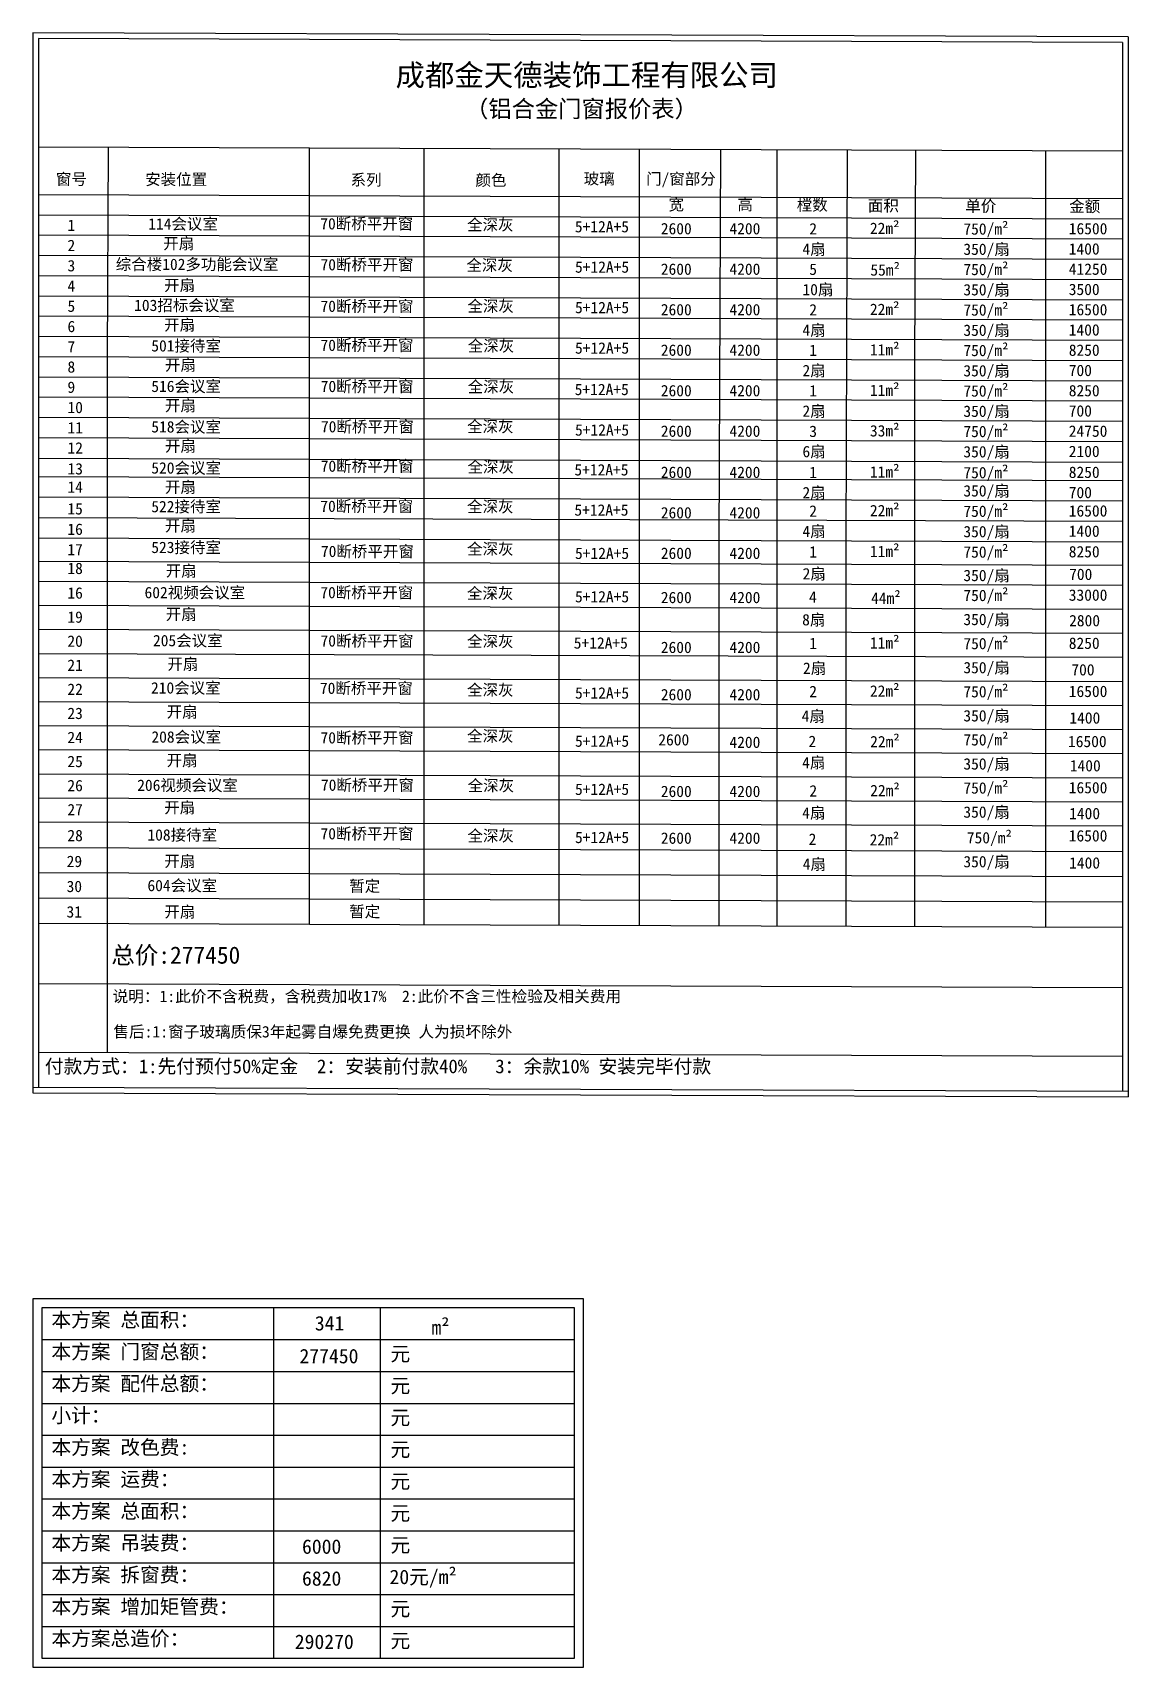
# Model space of a CAD drawing. Header units: inches. Extents: x -138455 to 599497, y -747149 to 13167.
# Drawn here: x 403552 to 413611, y -256207 to -241197 of the extents above; entities that cross this region are included whole.
import ezdxf

# ---------------------------------------------------------------- set-up
doc = ezdxf.new("R2010")
doc.units = ezdxf.units.IN
doc.header["$MEASUREMENT"] = 0
doc.layers.add('0 @ 1', color=7, linetype='Continuous')
doc.styles.add('Annotative', font='arialbd.ttf')

msp = doc.modelspace()

# ---------------------------------------------------------------- linework, layer by layer
for p, q in [((413611, -241233.9), (403551.6, -241197.2)), ((403551.6, -241197.2), (403551.6, -250932.8)), ((413558.3, -241286.6), (403604.3, -241249.9)), ((403604.3, -241249.9), (403604.3, -250880.1)), ((413558.3, -241286.6), (413558.3, -250916.8)), ((413611, -241233.9), (413611, -250969.4)), ((403604.3, -242246.8), (413558.3, -242283.4)), ((404243.9, -242249.2), (404236.5, -244170.1)), ((406090.3, -242254.5), (406089.3, -244206.7)), ((407142.9, -242258.6), (407142.9, -244206.7)), ((408382.1, -242263.4), (408382.1, -244764.5)), ((409120.7, -242266.2), (409119.6, -244764.5)), ((409865.7, -242269.1), (409851.7, -245871.8)), ((410384, -242271.1), (410384, -245871.4)), ((411030.2, -242273.6), (411016.2, -245871.4)), ((411655.9, -242276.1), (411648.4, -244206.7)), ((412850.6, -242280.7), (412849.6, -244206.7)), ((403604.3, -242682.5), (413558.3, -242719.2)), ((403604.3, -242868.5), (413558.3, -242905.1)), ((403604.3, -243054.4), (413558.3, -243091.1)), ((403604.3, -243240.4), (413558.3, -243277)), ((403604.3, -243426.3), (413558.3, -243463)), ((403604.3, -243612.2), (413558.3, -243648.9)), ((403604.3, -243798.2), (413558.3, -243834.8)), ((403604.3, -243984.1), (413558.3, -244020.8)), ((403604.3, -244170.1), (413558.3, -244206.7)), ((404236.5, -244170.1), (404236.5, -244913.8)), ((403604.3, -244356), (413558.3, -244392.7)), ((406089.3, -244206.7), (406089.3, -244764.5)), ((407142.9, -244206.7), (407142.9, -244764.5)), ((411648.4, -244206.7), (411648.4, -245871.4)), ((412849.6, -244206.7), (412849.6, -245871.4)), ((403604.3, -244541.9), (413558.3, -244578.6)), ((403604.3, -244727.9), (413558.3, -244764.5)), ((406089.3, -244764.5), (406089.3, -246073.7)), ((407142.9, -244764.5), (407142.9, -245871.4)), ((408382.1, -244764.5), (408382.1, -245871.4)), ((409119.6, -244764.5), (409119.6, -245871.4)), ((403604.3, -244913.8), (413558.3, -244950.5)), ((404236.5, -244913.8), (404236.5, -245834.7)), ((403604.3, -245105.4), (413558.3, -245142)), ((403604.3, -245273), (413558.3, -245309.7)), ((403604.3, -245460.2), (413558.3, -245496.9)), ((403604.3, -245647.4), (413558.3, -245684.1)), ((403604.3, -245834.7), (413558.3, -245871.4)), ((404236.5, -245834.7), (404236.5, -250559.1)), ((407142.9, -245871.4), (407142.9, -249386.8)), ((408382.1, -245871.4), (408382.1, -249391.6)), ((409119.6, -245871.4), (409119.6, -249394.4)), ((409851.7, -245871.8), (409851.7, -249397.3)), ((410384, -245871.4), (410384, -249399.3)), ((411016.2, -245871.4), (411016.2, -249401.8)), ((411648.4, -245871.4), (411648.4, -249404.2)), ((412849.6, -245871.4), (412849.6, -249408.9)), ((403604.3, -246050), (413558.3, -246086.7)), ((406089.3, -246073.7), (406089.3, -249382.7)), ((403604.3, -246233.1), (413558.3, -246269.8)), ((403604.3, -246454.1), (413558.3, -246490.8)), ((403604.3, -246675.2), (413558.3, -246711.8)), ((403604.3, -246896.2), (413558.3, -246932.8)), ((403604.3, -247117.2), (413558.3, -247153.9)), ((403604.3, -247338.3), (413558.3, -247374.9)), ((403604.3, -247559.3), (413558.3, -247595.9)), ((403604.3, -247780.3), (413558.3, -247817)), ((403604.3, -248001.4), (413558.3, -248038)), ((403604.3, -248222.4), (413558.3, -248259)), ((403604.3, -248443.4), (413558.3, -248480.1)), ((403604.3, -248678), (413558.3, -248714.7)), ((403604.3, -248908), (413558.3, -248944.7)), ((403604.3, -249141.5), (413558.3, -249178.1)), ((403603.4, -249375), (413557.4, -249411.6)), ((403604.3, -249927.6), (413558.3, -249964.2)), ((403604.3, -250559.1), (413558.3, -250595.8)), ((403551.6, -250880.1), (413611, -250916.8)), ((403551.6, -250932.8), (413611, -250969.4)), ((408609.1, -252822.2), (403551.6, -252822.2)), ((403551.6, -252822.2), (403551.6, -256206.8)), ((408526.1, -252905.1), (403634.5, -252905.1)), ((403634.5, -252905.1), (403634.5, -256123.9)), ((405761.8, -252905.1), (405761.8, -256123.9)), ((406742.3, -252905.1), (406742.3, -256123.9)), ((408526.1, -256123.9), (408526.1, -252905.1)), ((408609.1, -256206.8), (408609.1, -252822.2)), ((403634.5, -253197.8), (408526.1, -253197.8)), ((403634.5, -253490.4), (408526.1, -253490.4)), ((403634.5, -253783), (408526.1, -253783)), ((403634.5, -254075.6), (408526.1, -254075.6)), ((403634.5, -254368.2), (408526.1, -254368.2)), ((403634.5, -254660.8), (408526.1, -254660.8)), ((403634.5, -254953.5), (408526.1, -254953.5)), ((403634.5, -255246.1), (408526.1, -255246.1)), ((403634.5, -255538.7), (408526.1, -255538.7)), ((403634.5, -255831.3), (408526.1, -255831.3)), ((403551.6, -256206.8), (408609.1, -256206.8)), ((403634.5, -256123.9), (408526.1, -256123.9))]:
    msp.add_line(p, q)

# ---------------------------------------------------------------- texts
at = {"layer": '0 @ 1', "attachment_point": 1, "style": 'Annotative'}
for s, width, insert, char_height in [('{\\fSimSun|b1|i0|c134|p2;成都金天德装饰工程有限公司\\P\\H0.79089x;      （铝合金门窗报价表）                  }', 8250.953, (406882.9, -241487.7), 198.04), ('{\\fSimSun|b1|i0|c134|p2;窗号}', 485.592, (403764.9, -242489.5), 104.312), ('{\\fSimSun|b1|i0|c134|p2;安装位置}', 803.223, (404584.1, -242491.5), 104.312), ('{\\fSimSun|b1|i0|c134|p2;系列}', 485.592, (406470.1, -242495.7), 104.312), ('{\\fSimSun|b1|i0|c134|p2;颜色}', 485.592, (407616.8, -242498.6), 104.312), ('{\\fSimSun|b1|i0|c134|p2;玻璃}', 485.592, (408610.5, -242485.3), 104.312), ('{\\fSimSun|b1|i0|c134|p2;门/窗部分}', 838.463, (409183.3, -242487.2), 104.312), ('{\\fSimSun|b1|i0|c134|p2;宽}', 603.897, (409389.4, -242723.1), 104.312), ('{\\fSimSun|b1|i0|c134|p2;高}', 603.897, (410021.6, -242723.1), 104.312), ('{\\fSimSun|b1|i0|c134|p2;樘数}', 603.897, (410566.5, -242726.7), 104.312), ('{\\fSimSun|b1|i0|c134|p2;面积}', 603.897, (411219.5, -242733.5), 104.312), ('{\\fSimSun|b1|i0|c134|p2;单价}', 603.897, (412114.3, -242737.4), 104.312), ('{\\fSimSun|b1|i0|c134|p2;金额}', 603.897, (413068.5, -242739.7), 104.312), ('{\\fSimSun|b1|i0|c134|p2;1}', 485.592, (403871, -242912.7), 104.312), ('{\\fSimSun|b1|i0|c134|p2;114会议室}', 921.091, (404612.6, -242900.5), 104.312), ('{\\fSimSun|b1|i0|c134|p2;70断桥平开窗}', 921.091, (406192.3, -242899.3), 104.312), ('{\\fSimSun|b1|i0|c134|p2;全深灰}', 840.838, (407539.8, -242908.4), 104.312), ('{\\fSimSun|b1|i0|c134|p2;5+12A+5}', 753.781, (408529.6, -242926.1), 104.312), ('{\\fSimSun|b1|i0|c134|p2;2600}', 753.781, (409318.7, -242944.3), 104.312), ('{\\fSimSun|b1|i0|c134|p2;4200}', 753.781, (409948.9, -242944.3), 104.312), ('{\\fSimSun|b1|i0|c134|p2;2}', 753.781, (410681.6, -242945.7), 104.312), ('{\\fSimSun|b1|i0|c134|p2;22m²}', 753.781, (411238.6, -242941.1), 104.312), ('{\\fSimSun|b1|i0|c134|p2;750/m²}', 753.781, (412096.8, -242947.3), 104.312), ('{\\fSimSun|b1|i0|c134|p2;16500}', 753.781, (413064.2, -242944.3), 104.312), ('{\\fSimSun|b1|i0|c134|p2;2}', 485.592, (403871, -243098.6), 104.312), ('{\\fSimSun|b1|i0|c134|p2;开扇}', 753.781, (404750.1, -243079.9), 104.312), ('{\\fSimSun|b1|i0|c134|p2;4扇}', 753.781, (410619.3, -243131.6), 104.312), ('{\\fSimSun|b1|i0|c134|p2;350/扇}', 753.781, (412096.8, -243133.2), 104.312), ('{\\fSimSun|b1|i0|c134|p2;1400}', 753.781, (413064.2, -243130.2), 104.312), ('{\\fSimSun|b1|i0|c134|p2;3}', 485.592, (403871, -243284.5), 104.312), ('{\\fSimSun|b1|i0|c134|p2;综合楼102多功能会议室}', 1714.44, (404314.2, -243271.8), 104.312), ('{\\fSimSun|b1|i0|c134|p2;70断桥平开窗}', 921.091, (406194.3, -243275), 104.312), ('{\\fSimSun|b1|i0|c134|p2;全深灰}', 840.838, (407533.6, -243280.3), 104.312), ('{\\fSimSun|b1|i0|c134|p2;5+12A+5}', 753.781, (408530.9, -243296.8), 104.312), ('{\\fSimSun|b1|i0|c134|p2;55m²}', 753.781, (411242.9, -243323.7), 104.312), ('{\\fSimSun|b1|i0|c134|p2;750/m²}', 753.781, (412096.8, -243319.2), 104.312), ('{\\fSimSun|b1|i0|c134|p2;开扇}', 753.781, (404758.2, -243463.9), 104.312), ('{\\fSimSun|b1|i0|c134|p2;2600}', 753.781, (409318.7, -243316.2), 104.312), ('{\\fSimSun|b1|i0|c134|p2;4200}', 753.781, (409948.9, -243316.2), 104.312), ('{\\fSimSun|b1|i0|c134|p2;5}', 753.781, (410681.6, -243317.5), 104.312), ('{\\fSimSun|b1|i0|c134|p2;41250}', 753.781, (413064.2, -243316.2), 104.312), ('{\\fSimSun|b1|i0|c134|p2;4}', 485.592, (403871, -243470.5), 104.312), ('{\\fSimSun|b1|i0|c134|p2;10扇}', 753.781, (410619.3, -243503.5), 104.312), ('{\\fSimSun|b1|i0|c134|p2;350/扇}', 753.781, (412096.8, -243505.1), 104.312), ('{\\fSimSun|b1|i0|c134|p2;3500}', 753.781, (413064.2, -243502.1), 104.312), ('{\\fSimSun|b1|i0|c134|p2;5}', 485.592, (403871, -243656.4), 104.312), ('{\\fSimSun|b1|i0|c134|p2;103招标会议室}', 921.091, (404483.2, -243648.4), 104.312), ('{\\fSimSun|b1|i0|c134|p2;70断桥平开窗}', 921.091, (406194.3, -243656.5), 104.312), ('{\\fSimSun|b1|i0|c134|p2;全深灰}', 840.838, (407542.9, -243655.3), 104.312), ('{\\fSimSun|b1|i0|c134|p2;5+12A+5}', 753.781, (408530.9, -243668.6), 104.312), ('{\\fSimSun|b1|i0|c134|p2;2600}', 753.781, (409318.7, -243688), 104.312), ('{\\fSimSun|b1|i0|c134|p2;4200}', 753.781, (409948.9, -243688), 104.312), ('{\\fSimSun|b1|i0|c134|p2;2}', 753.781, (410681.6, -243689.4), 104.312), ('{\\fSimSun|b1|i0|c134|p2;22m²}', 753.781, (411238.6, -243684.9), 104.312), ('{\\fSimSun|b1|i0|c134|p2;750/m²}', 753.781, (412096.8, -243691.1), 104.312), ('{\\fSimSun|b1|i0|c134|p2;16500}', 753.781, (413064.2, -243688), 104.312), ('{\\fSimSun|b1|i0|c134|p2;6}', 485.592, (403871, -243842.4), 104.312), ('{\\fSimSun|b1|i0|c134|p2;开扇}', 753.781, (404758.2, -243827.7), 104.312), ('{\\fSimSun|b1|i0|c134|p2;4扇}', 753.781, (410619.3, -243875.4), 104.312), ('{\\fSimSun|b1|i0|c134|p2;350/扇}', 753.781, (412096.8, -243877), 104.312), ('{\\fSimSun|b1|i0|c134|p2;1400}', 753.781, (413064.2, -243874), 104.312), ('{\\fSimSun|b1|i0|c134|p2;7}', 485.592, (403871, -244028.3), 104.312), ('{\\fSimSun|b1|i0|c134|p2;501接待室}', 921.091, (404640.6, -244020.3), 104.312), ('{\\fSimSun|b1|i0|c134|p2;70断桥平开窗}', 921.091, (406194.3, -244014.9), 104.312), ('{\\fSimSun|b1|i0|c134|p2;全深灰}', 840.838, (407546, -244021), 104.312), ('{\\fSimSun|b1|i0|c134|p2;5+12A+5}', 753.781, (408530.9, -244040.5), 104.312), ('{\\fSimSun|b1|i0|c134|p2;11m²}', 753.781, (411238.6, -244056.8), 104.312), ('{\\fSimSun|b1|i0|c134|p2;750/m²}', 753.781, (412096.8, -244062.9), 104.312), ('{\\fSimSun|b1|i0|c134|p2;开扇}', 753.781, (404765.7, -244195.6), 104.312), ('{\\fSimSun|b1|i0|c134|p2;2600}', 753.781, (409318.7, -244059.9), 104.312), ('{\\fSimSun|b1|i0|c134|p2;4200}', 753.781, (409948.9, -244059.9), 104.312), ('{\\fSimSun|b1|i0|c134|p2;1}', 753.781, (410681.6, -244061.3), 104.312), ('{\\fSimSun|b1|i0|c134|p2;8250}', 753.781, (413064.2, -244059.9), 104.312), ('{\\fSimSun|b1|i0|c134|p2;8}', 485.592, (403871, -244214.2), 104.312), ('{\\fSimSun|b1|i0|c134|p2;2扇}', 753.781, (410619.3, -244247.2), 104.312), ('{\\fSimSun|b1|i0|c134|p2;350/扇}', 753.781, (412096.8, -244248.9), 104.312), ('{\\fSimSun|b1|i0|c134|p2;700}', 753.781, (413064.2, -244245.9), 104.312), ('{\\fSimSun|b1|i0|c134|p2;9}', 485.592, (403871, -244400.2), 104.312), ('{\\fSimSun|b1|i0|c134|p2;516会议室}', 921.091, (404640.6, -244392.1), 104.312), ('{\\fSimSun|b1|i0|c134|p2;70断桥平开窗}', 921.091, (406196.2, -244392.6), 104.312), ('{\\fSimSun|b1|i0|c134|p2;全深灰}', 840.838, (407546, -244395.9), 104.312), ('{\\fSimSun|b1|i0|c134|p2;5+12A+5}', 753.781, (408528, -244420.7), 104.312), ('{\\fSimSun|b1|i0|c134|p2;2600}', 753.781, (409318.7, -244431.8), 104.312), ('{\\fSimSun|b1|i0|c134|p2;4200}', 753.781, (409948.9, -244431.8), 104.312), ('{\\fSimSun|b1|i0|c134|p2;1}', 753.781, (410681.6, -244433.2), 104.312), ('{\\fSimSun|b1|i0|c134|p2;11m²}', 753.781, (411238.6, -244428.7), 104.312), ('{\\fSimSun|b1|i0|c134|p2;750/m²}', 753.781, (412096.8, -244434.8), 104.312), ('{\\fSimSun|b1|i0|c134|p2;8250}', 753.781, (413064.2, -244431.8), 104.312), ('{\\fSimSun|b1|i0|c134|p2;10}', 485.592, (403871, -244586.1), 104.312), ('{\\fSimSun|b1|i0|c134|p2;开扇}', 753.781, (404765.7, -244567.4), 104.312), ('{\\fSimSun|b1|i0|c134|p2;2扇}', 753.781, (410619.3, -244619.1), 104.312), ('{\\fSimSun|b1|i0|c134|p2;350/扇}', 753.781, (412096.8, -244620.8), 104.312), ('{\\fSimSun|b1|i0|c134|p2;700}', 753.781, (413064.2, -244617.7), 104.312), ('{\\fSimSun|b1|i0|c134|p2;11}', 485.592, (403871, -244772.1), 104.312), ('{\\fSimSun|b1|i0|c134|p2;518会议室}', 921.091, (404640.6, -244764), 104.312), ('{\\fSimSun|b1|i0|c134|p2;70断桥平开窗}', 921.091, (406198.1, -244762.6), 104.312), ('{\\fSimSun|b1|i0|c134|p2;全深灰}', 840.838, (407539.8, -244761.3), 104.312), ('{\\fSimSun|b1|i0|c134|p2;5+12A+5}', 753.781, (408530.9, -244792.6), 104.312), ('{\\fSimSun|b1|i0|c134|p2;2600}', 753.781, (409318.7, -244803.7), 104.312), ('{\\fSimSun|b1|i0|c134|p2;4200}', 753.781, (409948.9, -244803.7), 104.312), ('{\\fSimSun|b1|i0|c134|p2;3}', 753.781, (410681.6, -244805.1), 104.312), ('{\\fSimSun|b1|i0|c134|p2;33m²}', 753.781, (411238.6, -244800.5), 104.312), ('{\\fSimSun|b1|i0|c134|p2;750/m²}', 753.781, (412096.8, -244806.7), 104.312), ('{\\fSimSun|b1|i0|c134|p2;24750}', 753.781, (413064.2, -244803.7), 104.312), ('{\\fSimSun|b1|i0|c134|p2;开扇}', 753.781, (404765.7, -244939.3), 104.312), ('{\\fSimSun|b1|i0|c134|p2;12}', 485.592, (403871, -244958), 104.312), ('{\\fSimSun|b1|i0|c134|p2;6扇}', 753.781, (410619.3, -244991), 104.312), ('{\\fSimSun|b1|i0|c134|p2;350/扇}', 753.781, (412096.8, -244992.6), 104.312), ('{\\fSimSun|b1|i0|c134|p2;2100}', 753.781, (413064.2, -244989.6), 104.312), ('{\\fSimSun|b1|i0|c134|p2;13}', 485.592, (403871, -245149.5), 104.312), ('{\\fSimSun|b1|i0|c134|p2;520会议室}', 921.091, (404640.6, -245141.5), 104.312), ('{\\fSimSun|b1|i0|c134|p2;70断桥平开窗}', 921.091, (406196.2, -245124.8), 104.312), ('{\\fSimSun|b1|i0|c134|p2;全深灰}', 840.838, (407543.6, -245131.9), 104.312), ('{\\fSimSun|b1|i0|c134|p2;5+12A+5}', 753.781, (408525.1, -245158.7), 104.312), ('{\\fSimSun|b1|i0|c134|p2;2600}', 753.781, (409318.7, -245181.2), 104.312), ('{\\fSimSun|b1|i0|c134|p2;4200}', 753.781, (409948.9, -245181.2), 104.312), ('{\\fSimSun|b1|i0|c134|p2;1}', 753.781, (410681.6, -245182.5), 104.312), ('{\\fSimSun|b1|i0|c134|p2;11m²}', 753.781, (411238.6, -245178), 104.312), ('{\\fSimSun|b1|i0|c134|p2;750/m²}', 753.781, (412096.8, -245184.2), 104.312), ('{\\fSimSun|b1|i0|c134|p2;8250}', 753.781, (413064.2, -245181.2), 104.312), ('{\\fSimSun|b1|i0|c134|p2;14}', 485.592, (403871, -245317.2), 104.312), ('{\\fSimSun|b1|i0|c134|p2;开扇}', 753.781, (404765.7, -245316.8), 104.312), ('{\\fSimSun|b1|i0|c134|p2;2扇}', 753.781, (410619.3, -245368.5), 104.312), ('{\\fSimSun|b1|i0|c134|p2;350/扇}', 753.781, (412096.8, -245351.9), 104.312), ('{\\fSimSun|b1|i0|c134|p2;700}', 753.781, (413064.2, -245367.1), 104.312), ('{\\fSimSun|b1|i0|c134|p2;15}', 485.592, (403870.2, -245516.9), 104.312), ('{\\fSimSun|b1|i0|c134|p2;522接待室}', 921.091, (404640.6, -245496.4), 104.312), ('{\\fSimSun|b1|i0|c134|p2;70断桥平开窗}', 921.091, (406192.4, -245493.1), 104.312), ('{\\fSimSun|b1|i0|c134|p2;全深灰}', 840.838, (407539.8, -245496.8), 104.312), ('{\\fSimSun|b1|i0|c134|p2;5+12A+5}', 753.781, (408525.1, -245527.9), 104.312), ('{\\fSimSun|b1|i0|c134|p2;2600}', 753.781, (409318.7, -245553), 104.312), ('{\\fSimSun|b1|i0|c134|p2;4200}', 753.781, (409948.9, -245553), 104.312), ('{\\fSimSun|b1|i0|c134|p2;2}', 753.781, (410681.6, -245537.4), 104.312), ('{\\fSimSun|b1|i0|c134|p2;22m²}', 753.781, (411238.6, -245532.9), 104.312), ('{\\fSimSun|b1|i0|c134|p2;750/m²}', 753.781, (412096.8, -245539), 104.312), ('{\\fSimSun|b1|i0|c134|p2;16500}', 753.781, (413064.2, -245536), 104.312), ('{\\fSimSun|b1|i0|c134|p2;16}', 485.592, (403870.2, -245704.1), 104.312), ('{\\fSimSun|b1|i0|c134|p2;开扇}', 753.781, (404765.7, -245671.7), 104.312), ('{\\fSimSun|b1|i0|c134|p2;523接待室}', 921.091, (404640.6, -245870.9), 104.312), ('{\\fSimSun|b1|i0|c134|p2;4扇}', 753.781, (410619.3, -245723.3), 104.312), ('{\\fSimSun|b1|i0|c134|p2;350/扇}', 753.781, (412096.8, -245726.2), 104.312), ('{\\fSimSun|b1|i0|c134|p2;1400}', 753.781, (413064.2, -245722), 104.312), ('{\\fSimSun|b1|i0|c134|p2;17}', 485.592, (403870.2, -245891.4), 104.312), ('{\\fSimSun|b1|i0|c134|p2;70断桥平开窗}', 921.091, (406198.1, -245907.9), 104.312), ('{\\fSimSun|b1|i0|c134|p2;全深灰}', 840.838, (407539.8, -245885.6), 104.312), ('{\\fSimSun|b1|i0|c134|p2;5+12A+5}', 753.781, (408530.9, -245925.4), 104.312), ('{\\fSimSun|b1|i0|c134|p2;2600}', 753.781, (409318.7, -245924.9), 104.312), ('{\\fSimSun|b1|i0|c134|p2;4200}', 753.781, (409948.9, -245924.9), 104.312), ('{\\fSimSun|b1|i0|c134|p2;1}', 753.781, (410681.6, -245911.9), 104.312), ('{\\fSimSun|b1|i0|c134|p2;11m²}', 753.781, (411238.6, -245907.4), 104.312), ('{\\fSimSun|b1|i0|c134|p2;750/m²}', 753.781, (412096.8, -245913.5), 104.312), ('{\\fSimSun|b1|i0|c134|p2;8250}', 753.781, (413064.2, -245910.5), 104.312), ('{\\fSimSun|b1|i0|c134|p2;18}', 485.592, (403870.2, -246063.7), 104.312), ('{\\fSimSun|b1|i0|c134|p2;开扇}', 753.781, (404772.9, -246086), 104.312), ('{\\fSimSun|b1|i0|c134|p2;2扇}', 753.781, (410620.3, -246113), 104.312), ('{\\fSimSun|b1|i0|c134|p2;350/扇}', 753.781, (412096.8, -246128.8), 104.312), ('{\\fSimSun|b1|i0|c134|p2;700}', 753.781, (413067.9, -246118.3), 104.312), ('{\\fSimSun|b1|i0|c134|p2;16}', 485.592, (403870.2, -246289.8), 104.312), ('{\\fSimSun|b1|i0|c134|p2;602视频会议室}', 921.091, (404578.6, -246285.8), 104.312), ('{\\fSimSun|b1|i0|c134|p2;70断桥平开窗}', 921.091, (406192.5, -246285.8), 104.312), ('{\\fSimSun|b1|i0|c134|p2;全深灰}', 840.838, (407538.7, -246292.8), 104.312), ('{\\fSimSun|b1|i0|c134|p2;750/m²}', 753.781, (412096.8, -246311.9), 104.312), ('{\\fSimSun|b1|i0|c134|p2;5+12A+5}', 753.781, (408530.9, -246323.8), 104.312), ('{\\fSimSun|b1|i0|c134|p2;2600}', 753.781, (409318.7, -246331), 104.312), ('{\\fSimSun|b1|i0|c134|p2;4200}', 753.781, (409948.9, -246331), 104.312), ('{\\fSimSun|b1|i0|c134|p2;4}', 753.781, (410679.5, -246327.1), 104.312), ('{\\fSimSun|b1|i0|c134|p2;44m²}', 753.781, (411249.3, -246337.6), 104.312), ('{\\fSimSun|b1|i0|c134|p2;33000}', 753.781, (413064.2, -246308.9), 104.312), ('{\\fSimSun|b1|i0|c134|p2;19}', 485.592, (403870.2, -246510.9), 104.312), ('{\\fSimSun|b1|i0|c134|p2;开扇}', 753.781, (404772.9, -246484.3), 104.312), ('{\\fSimSun|b1|i0|c134|p2;8扇}', 753.781, (410616.4, -246535.2), 104.312), ('{\\fSimSun|b1|i0|c134|p2;350/扇}', 753.781, (412096.8, -246532.9), 104.312), ('{\\fSimSun|b1|i0|c134|p2;2800}', 753.781, (413067.8, -246543.4), 104.312), ('{\\fSimSun|b1|i0|c134|p2;20}', 485.592, (403870.2, -246731.9), 104.312), ('{\\fSimSun|b1|i0|c134|p2;205会议室}', 921.091, (404656, -246726.7), 104.312), ('{\\fSimSun|b1|i0|c134|p2;70断桥平开窗}', 921.091, (406194.4, -246729.7), 104.312), ('{\\fSimSun|b1|i0|c134|p2;全深灰}', 840.838, (407539.8, -246733.7), 104.312), ('{\\fSimSun|b1|i0|c134|p2;5+12A+5}', 753.781, (408519.4, -246748.7), 104.312), ('{\\fSimSun|b1|i0|c134|p2;1}', 753.781, (410681.6, -246752.3), 104.312), ('{\\fSimSun|b1|i0|c134|p2;11m²}', 753.781, (411238.6, -246747.8), 104.312), ('{\\fSimSun|b1|i0|c134|p2;750/m²}', 753.781, (412096.8, -246754), 104.312), ('{\\fSimSun|b1|i0|c134|p2;8250}', 753.781, (413064.2, -246751), 104.312), ('{\\fSimSun|b1|i0|c134|p2;2600}', 753.781, (409318.7, -246788.8), 104.312), ('{\\fSimSun|b1|i0|c134|p2;4200}', 753.781, (409948.9, -246788.8), 104.312), ('{\\fSimSun|b1|i0|c134|p2;21}', 485.592, (403870.2, -246952.9), 104.312), ('{\\fSimSun|b1|i0|c134|p2;开扇}', 753.781, (404788.3, -246941.8), 104.312), ('{\\fSimSun|b1|i0|c134|p2;2扇}', 753.781, (410623.8, -246980.1), 104.312), ('{\\fSimSun|b1|i0|c134|p2;350/扇}', 753.781, (412096.8, -246975), 104.312), ('{\\fSimSun|b1|i0|c134|p2;700}', 753.781, (413088.2, -246994.7), 104.312), ('{\\fSimSun|b1|i0|c134|p2;22}', 485.592, (403870.2, -247173.9), 104.312), ('{\\fSimSun|b1|i0|c134|p2;210会议室}', 921.091, (404637.9, -247161.1), 104.312), ('{\\fSimSun|b1|i0|c134|p2;70断桥平开窗}', 921.091, (406188.8, -247164.2), 104.312), ('{\\fSimSun|b1|i0|c134|p2;全深灰}', 840.838, (407539.8, -247180.4), 104.312), ('{\\fSimSun|b1|i0|c134|p2;5+12A+5}', 753.781, (408530.9, -247207.9), 104.312), ('{\\fSimSun|b1|i0|c134|p2;2}', 753.781, (410681.6, -247194.4), 104.312), ('{\\fSimSun|b1|i0|c134|p2;22m²}', 753.781, (411238.6, -247189.9), 104.312), ('{\\fSimSun|b1|i0|c134|p2;750/m²}', 753.781, (412096.8, -247196), 104.312), ('{\\fSimSun|b1|i0|c134|p2;16500}', 753.781, (413064.2, -247193), 104.312), ('{\\fSimSun|b1|i0|c134|p2;2600}', 753.781, (409318.7, -247222.9), 104.312), ('{\\fSimSun|b1|i0|c134|p2;4200}', 753.781, (409948.9, -247222.9), 104.312), ('{\\fSimSun|b1|i0|c134|p2;23}', 485.592, (403870.2, -247395), 104.312), ('{\\fSimSun|b1|i0|c134|p2;开扇}', 753.781, (404781.2, -247380.7), 104.312), ('{\\fSimSun|b1|i0|c134|p2;4扇}', 753.781, (410611.9, -247420.4), 104.312), ('{\\fSimSun|b1|i0|c134|p2;350/扇}', 753.781, (412096.8, -247417.1), 104.312), ('{\\fSimSun|b1|i0|c134|p2;1400}', 753.781, (413070.1, -247437), 104.312), ('{\\fSimSun|b1|i0|c134|p2;24}', 485.592, (403870.2, -247616), 104.312), ('{\\fSimSun|b1|i0|c134|p2;208会议室}', 921.091, (404641.9, -247611.7), 104.312), ('{\\fSimSun|b1|i0|c134|p2;70断桥平开窗}', 921.091, (406194.4, -247619.3), 104.312), ('{\\fSimSun|b1|i0|c134|p2;全深灰}', 840.838, (407539.8, -247603.1), 104.312), ('{\\fSimSun|b1|i0|c134|p2;5+12A+5}', 753.781, (408530.9, -247650), 104.312), ('{\\fSimSun|b1|i0|c134|p2;2600}', 753.781, (409295.9, -247637.4), 104.312), ('{\\fSimSun|b1|i0|c134|p2;2}', 753.781, (410674.4, -247652.2), 104.312), ('{\\fSimSun|b1|i0|c134|p2;22m²}', 753.781, (411240.9, -247654.7), 104.312), ('{\\fSimSun|b1|i0|c134|p2;750/m²}', 753.781, (412096.8, -247638.1), 104.312), ('{\\fSimSun|b1|i0|c134|p2;16500}', 753.781, (413057.4, -247653.2), 104.312), ('{\\fSimSun|b1|i0|c134|p2;4200}', 753.781, (409948.9, -247660.2), 104.312), ('{\\fSimSun|b1|i0|c134|p2;25}', 485.592, (403870.2, -247837), 104.312), ('{\\fSimSun|b1|i0|c134|p2;开扇}', 753.781, (404781.2, -247826.8), 104.312), ('{\\fSimSun|b1|i0|c134|p2;4扇}', 753.781, (410616.4, -247847.4), 104.312), ('{\\fSimSun|b1|i0|c134|p2;350/扇}', 753.781, (412096.8, -247859.1), 104.312), ('{\\fSimSun|b1|i0|c134|p2;1400}', 753.781, (413074.1, -247875.8), 104.312), ('{\\fSimSun|b1|i0|c134|p2;26}', 485.592, (403870.2, -248058.1), 104.312), ('{\\fSimSun|b1|i0|c134|p2;206视频会议室}', 921.091, (404511.2, -248055.3), 104.312), ('{\\fSimSun|b1|i0|c134|p2;70断桥平开窗}', 921.091, (406198.1, -248053.8), 104.312), ('{\\fSimSun|b1|i0|c134|p2;全深灰}', 840.838, (407545.3, -248058.3), 104.312), ('{\\fSimSun|b1|i0|c134|p2;5+12A+5}', 753.781, (408530.9, -248092), 104.312), ('{\\fSimSun|b1|i0|c134|p2;2}', 753.781, (410683.1, -248106.5), 104.312), ('{\\fSimSun|b1|i0|c134|p2;22m²}', 753.781, (411241.1, -248103.7), 104.312), ('{\\fSimSun|b1|i0|c134|p2;750/m²}', 753.781, (412096.8, -248080.2), 104.312), ('{\\fSimSun|b1|i0|c134|p2;16500}', 753.781, (413064.2, -248077.2), 104.312), ('{\\fSimSun|b1|i0|c134|p2;开扇}', 753.781, (404758.4, -248260.2), 104.312), ('{\\fSimSun|b1|i0|c134|p2;2600}', 753.781, (409318.7, -248111.6), 104.312), ('{\\fSimSun|b1|i0|c134|p2;4200}', 753.781, (409948.9, -248111.6), 104.312), ('{\\fSimSun|b1|i0|c134|p2;27}', 485.592, (403870.2, -248279.1), 104.312), ('{\\fSimSun|b1|i0|c134|p2;4扇}', 753.781, (410617, -248308.9), 104.312), ('{\\fSimSun|b1|i0|c134|p2;350/扇}', 753.781, (412096.8, -248301.2), 104.312), ('{\\fSimSun|b1|i0|c134|p2;1400}', 753.781, (413067.9, -248314.8), 104.312), ('{\\fSimSun|b1|i0|c134|p2;28}', 485.592, (403870.2, -248516.7), 104.312), ('{\\fSimSun|b1|i0|c134|p2;108接待室}', 921.091, (404605.1, -248511.3), 104.312), ('{\\fSimSun|b1|i0|c134|p2;70断桥平开窗}', 921.091, (406194.4, -248500), 104.312), ('{\\fSimSun|b1|i0|c134|p2;全深灰}', 840.838, (407543.5, -248518.9), 104.312), ('{\\fSimSun|b1|i0|c134|p2;5+12A+5}', 753.781, (408530.9, -248534.1), 104.312), ('{\\fSimSun|b1|i0|c134|p2;2600}', 753.781, (409318.7, -248540.6), 104.312), ('{\\fSimSun|b1|i0|c134|p2;4200}', 753.781, (409948.9, -248540.6), 104.312), ('{\\fSimSun|b1|i0|c134|p2;2}', 753.781, (410676.2, -248550.3), 104.312), ('{\\fSimSun|b1|i0|c134|p2;22m²}', 753.781, (411236.2, -248555.3), 104.312), ('{\\fSimSun|b1|i0|c134|p2;750/m²}', 753.781, (412128.5, -248536.9), 104.312), ('{\\fSimSun|b1|i0|c134|p2;16500}', 753.781, (413064.2, -248519.2), 104.312), ('{\\fSimSun|b1|i0|c134|p2;29}', 485.592, (403863.7, -248754.1), 104.312), ('{\\fSimSun|b1|i0|c134|p2;开扇}', 753.781, (404760.4, -248752.3), 104.312), ('{\\fSimSun|b1|i0|c134|p2;4扇}', 753.781, (410621.7, -248779), 104.312), ('{\\fSimSun|b1|i0|c134|p2;350/扇}', 753.781, (412096.8, -248756.8), 104.312), ('{\\fSimSun|b1|i0|c134|p2;1400}', 753.781, (413067.9, -248768.4), 104.312), ('{\\fSimSun|b1|i0|c134|p2;30}', 485.592, (403862.8, -248984.1), 104.312), ('{\\fSimSun|b1|i0|c134|p2;604会议室 }', 921.091, (404605.1, -248975.9), 104.312), ('{\\fSimSun|b1|i0|c134|p2;暂定}', 921.091, (406457.9, -248981.2), 104.312), ('{\\fSimSun|b1|i0|c134|p2;31}', 485.592, (403861.9, -249217.6), 104.312), ('{\\fSimSun|b1|i0|c134|p2;开扇}', 753.781, (404760.4, -249216.9), 104.312), ('{\\fSimSun|b1|i0|c134|p2;暂定}', 921.091, (406457.9, -249214.7), 104.312), ('{\\fSimSun|b1|i0|c134|p2;总价:277450}', 3920.385, (404273.9, -249588.1), 158.049), ('{\\fSimSun|b1|i0|c134|p2;说明：1:此价不含税费，含税费加收17%  2:此价不含三性检验及相关费用}', 4908.256, (404285.1, -249992.7), 105.366), ('{\\fSimSun|b1|i0|c134|p2;售后:1:窗子玻璃质保3年起雾自爆免费更换 人为损坏除外  }', 6510.182, (404291.7, -250318), 105.366), ('{\\fSimSun|b1|i0|c134|p2;付款方式：1:先付预付50%定金  2：安装前付款40%   3：余款10% 安装完毕付款}', 6510.182, (403662.8, -250625.1), 126.439), ('{\\fSimSun|b1|i0|c134|p2;本方案 总面积：}', 1627.956, (403723.4, -252949.7), 132.654), ('{\\fSimSun|b1|i0|c134|p2;341}', 859.181, (406142, -252981.4), 132.654), ('{\\fSimSun|b1|i0|c134|p2;m²}', 515.382, (407213.3, -253019.9), 132.654), ('{\\fSimSun|b1|i0|c134|p2;本方案 门窗总额：}', 1587.8, (403723.4, -253242.3), 132.654), ('{\\fSimSun|b1|i0|c134|p2;277450}', 859.181, (406001.1, -253282.8), 132.654), ('{\\fSimSun|b1|i0|c134|p2;元}', 515.382, (406836.6, -253262), 132.654), ('{\\fSimSun|b1|i0|c134|p2;本方案 配件总额：}', 1694.881, (403723.4, -253534.9), 132.654), ('{\\fSimSun|b1|i0|c134|p2;元}', 515.382, (406836.6, -253554.6), 132.654), ('{\\fSimSun|b1|i0|c134|p2;小计：}', 859.181, (403723.4, -253827.5), 132.654), ('{\\fSimSun|b1|i0|c134|p2;元}', 515.382, (406836.6, -253847.3), 132.654), ('{\\fSimSun|b1|i0|c134|p2;本方案 改色费:}', 1668.039, (403723.4, -254120.1), 132.654), ('{\\fSimSun|b1|i0|c134|p2;元}', 515.382, (406836.6, -254139.9), 132.654), ('{\\fSimSun|b1|i0|c134|p2;本方案 运费：}', 1828.662, (403723.4, -254412.7), 132.654), ('{\\fSimSun|b1|i0|c134|p2;元}', 515.382, (406836.6, -254432.5), 132.654), ('{\\fSimSun|b1|i0|c134|p2;本方案 总面积：}', 1473.954, (403723.4, -254705.4), 132.654), ('{\\fSimSun|b1|i0|c134|p2;元}', 515.382, (406836.6, -254725.1), 132.654), ('{\\fSimSun|b1|i0|c134|p2;本方案 吊装费：}', 1527.495, (403723.4, -254998), 132.654), ('{\\fSimSun|b1|i0|c134|p2;元}', 515.382, (406836.6, -255017.7), 132.654), ('{\\fSimSun|b1|i0|c134|p2;6000}', 859.181, (406024.3, -255031.9), 132.654), ('{\\fSimSun|b1|i0|c134|p2;本方案 拆窗费：}', 1601.113, (403723.4, -255290.6), 132.654), ('{\\fSimSun|b1|i0|c134|p2;20元/m²}', 885.543, (406827.9, -255310.4), 132.654), ('{\\fSimSun|b1|i0|c134|p2;6820}', 859.181, (406024.3, -255324.5), 132.654), ('{\\fSimSun|b1|i0|c134|p2;本方案 增加矩管费：}', 1688.117, (403723.4, -255583.2), 132.654), ('{\\fSimSun|b1|i0|c134|p2;元}', 515.382, (406836.6, -255603), 132.654), ('{\\fSimSun|b1|i0|c134|p2;本方案总造价：}', 1581.035, (403723.4, -255875.8), 132.654), ('{\\fSimSun|b1|i0|c134|p2;290270}', 859.181, (405958.1, -255906.1), 132.654), ('{\\fSimSun|b1|i0|c134|p2;元}', 515.382, (406836.6, -255895.6), 132.654)]:
    msp.add_mtext_dynamic_manual_height_columns(s, width=width, gutter_width=903.5, heights=[0], dxfattribs=dict(at, insert=insert, char_height=char_height))

doc.saveas('drawing.dxf')
